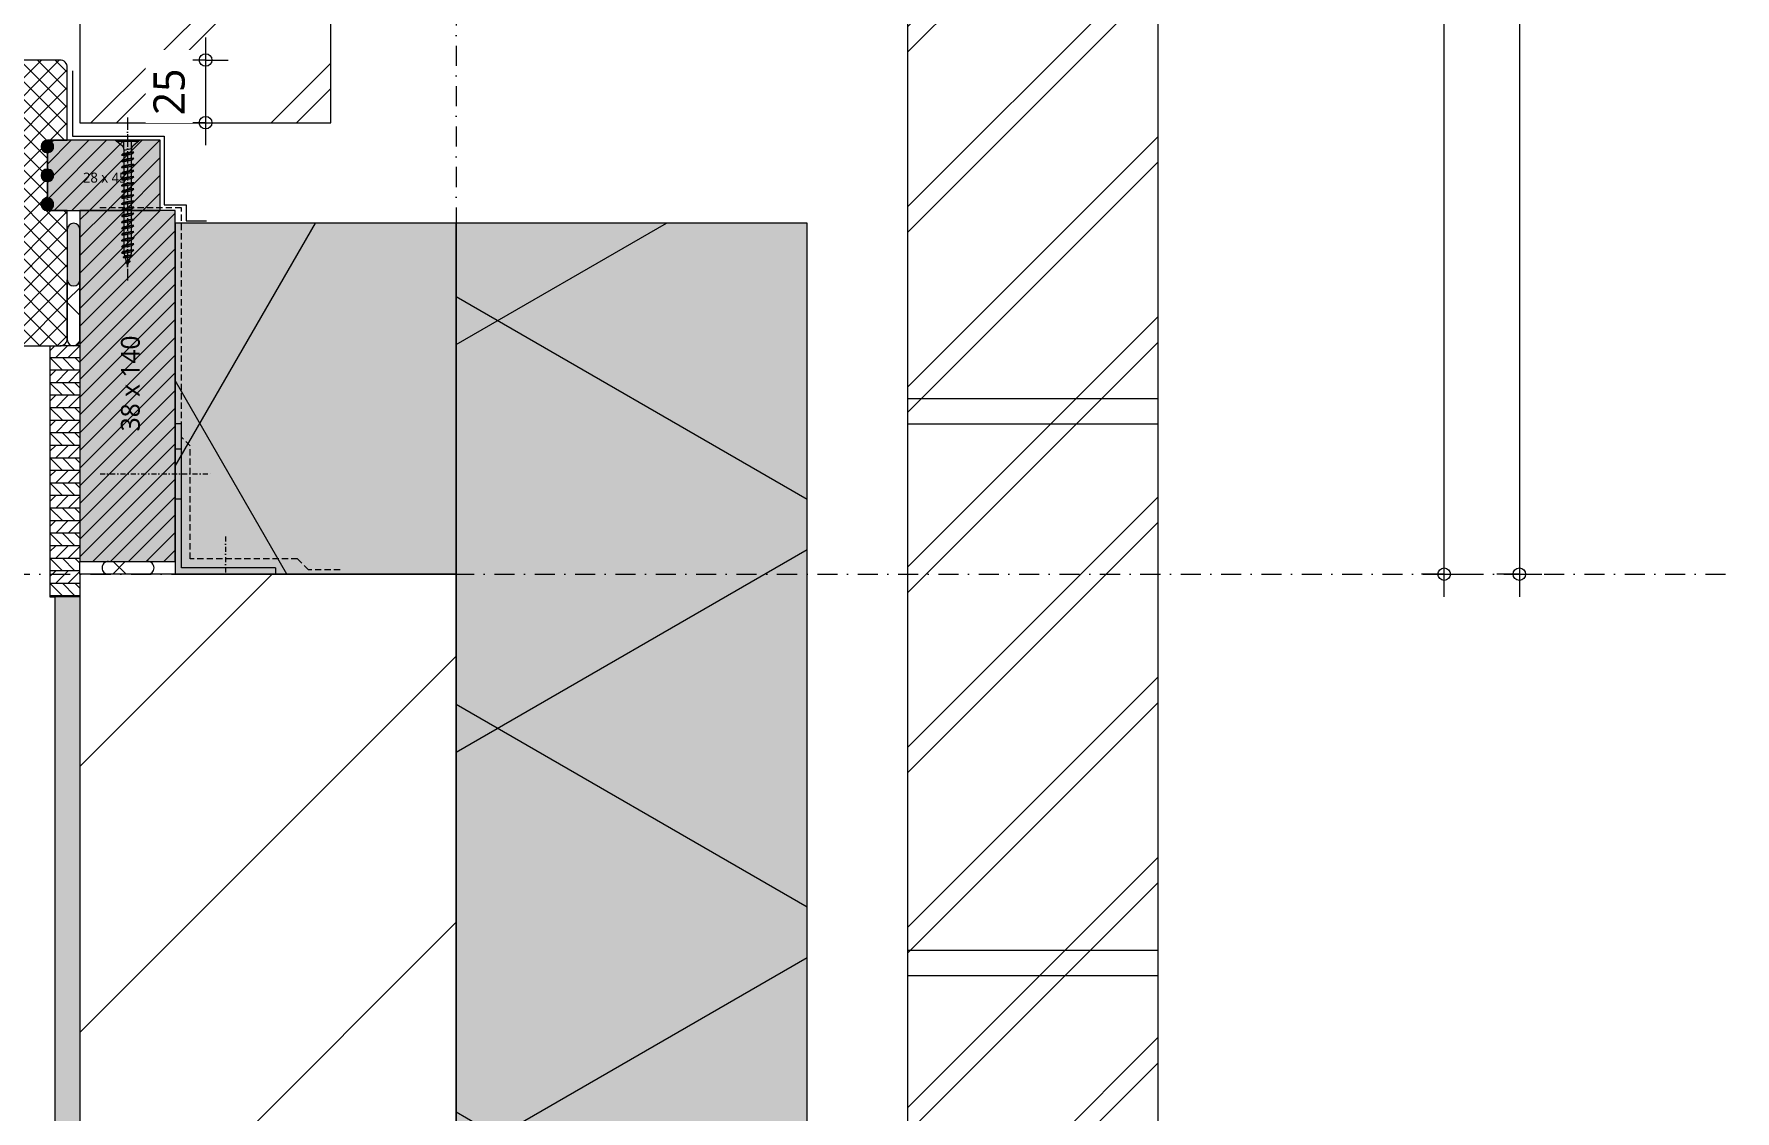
# Model space of a CAD drawing. Header units: millimetres. Extents: x -435 to 27166, y -19117 to 26500.
# Drawn here: x 2490 to 3169, y 9160 to 9589 of the extents above; entities that cross this region are included whole.
import ezdxf

# ---------------------------------------------------------------- set-up
doc = ezdxf.new("R2010")
doc.units = ezdxf.units.MM
for name, pattern in [('MV_hartlijn_staal', [6.6, 5, -0.8, 0, -0.8]), ('MV_hidden', [3.75, 2.5, -1.25]), ('MV_stramien', [16, 8, -4, 0, -4]), ('Streep-stip _ detail', [4, 2, -1, 0, -1])]:
    doc.linetypes.add(name, pattern=pattern)
for name, color, linetype, lineweight in [('A-ANNO-DIMS', 211, 'Continuous', 13), ('A-ANNO-DIMS-5', 211, 'Continuous', 13), ('A-ANNO-NOTE', 131, 'Continuous', 18), ('A-DETL', 90, 'Continuous', 13), ('A-DETL-GENF', 92, 'Continuous', 18), ('A-DETL-MEDM', 33, 'Continuous', 18)]:
    doc.layers.add(name, color=color, linetype=linetype, lineweight=lineweight)
doc.styles.add('Segoe UI', font='segoeui.ttf', dxfattribs={"height": 7.5})
doc.styles.add('Segoe UI_1', font='segoeui.ttf', dxfattribs={"height": 4})
doc.styles.add('Segoe UI_3', font='segoeui.ttf', dxfattribs={"height": 12.5})
doc.dimstyles.new('2_5_mm', dxfattribs={"dimscale": 304.8, "dimtxt": 13.092049, "dimasz": 0.016404, "dimexe": 0.029528, "dimexo": 0.0625, "dimgap": 0.014764, "dimtad": 1, "dimdec": 0, "dimzin": 0, "dimdsep": 46, "dimtxsty": 'Segoe UI_3', "dimblk1": 'DOTBLANK', "dimblk2": 'DOTBLANK', "dimsah": 1, "dimcen": 0.09, "dimdle": 0.029528, "dimazin": 0, "dimtfac": 1, "dimtdec": 4, "dimtix": 1, "dimtmove": 0, "dimatfit": 3, "dimfxl": 0.029528, "dimfxlon": 1, "dimtvp": 1, "dimtfill": 1, "dimtolj": 1, "dimtzin": 0, "dimarcsym": 2})
pattern_1 = [(60, (-857.8, 704), (-121.936, 70.4), []), (120, (-857.8, 704), (-121.936, -70.4), [])]
pattern_2 = [(45, (0, 0), (-10.606602, 10.606602), []), (135, (0, 0), (-10.606602, -10.606602), [])]

# ---------------------------------------------------------------- blocks, each defined once
blk = doc.blocks.new('42 isolatie - Type 1-3762235-Details Appartement')
at = {"layer": 'A-DETL-GENF'}
blk.add_hatch(color=256, dxfattribs=at).paths.add_polyline_path([(582.28, 5.8), (582.28, 140.8), (0.28, 140.8), (0.28, 0.8), (582.28, 0.8)])
at = {"layer": 'A-DETL-GENF', "lineweight": 13}
h = blk.add_hatch(dxfattribs=at)
h.set_pattern_fill('FP_8', color=256, style=0, pattern_type=2)
h.set_pattern_definition(pattern_1)
h.paths.add_polyline_path([(582.28, 5.8), (582.28, 140.8), (0.28, 140.8), (0.28, 0.8), (582.28, 0.8)])
at = {"layer": 'A-DETL-GENF'}
for p, q in [((582.28, 140.8), (0.28, 140.8)), ((0.28, 140.8), (0.28, 0.8)), ((582.28, 140.8), (0.28, 140.8)), ((0.28, 140.8), (0.28, 0.8)), ((582.28, 5.8), (582.28, 140.8)), ((0.28, 0.8), (140.28, 0.8)), ((140.28, 0.8), (582.28, 0.8)), ((582.28, 0.8), (582.28, 5.8)), ((582.28, 0.8), (582.28, 5.8))]:
    blk.add_line(p, q, dxfattribs=at)
blk = doc.blocks.new('42 isolatie - Type 1-V32-Details Appartement')
at = {"layer": 'A-DETL-GENF'}
blk.add_hatch(color=256, dxfattribs=at).paths.add_polyline_path([(112.28, 0.8), (112.28, 140.8), (0.28, 140.8), (0.28, 0.8)])
at = {"layer": 'A-DETL-GENF', "lineweight": 13}
h = blk.add_hatch(dxfattribs=at)
h.set_pattern_fill('FP_8', color=256, style=0, pattern_type=2)
h.set_pattern_definition(pattern_1)
h.paths.add_polyline_path([(112.28, 0.8), (112.28, 140.8), (0.28, 140.8), (0.28, 0.8)])
at = {"layer": 'A-DETL-GENF'}
for p, q in [((112.28, 140.8), (0.28, 140.8)), ((0.28, 140.8), (0.28, 5.8)), ((112.28, 140.8), (0.28, 140.8)), ((112.28, 0.8), (112.28, 140.8)), ((112.28, 0.8), (112.28, 140.8)), ((0.28, 5.8), (0.28, 0.8)), ((0.28, 5.8), (0.28, 0.8)), ((0.28, 0.8), (112.28, 0.8))]:
    blk.add_line(p, q, dxfattribs=at)
blk = doc.blocks.new('00 hout_rechthoekig_sls - SLS 38x140-V33-Details Appartement')
at = {"layer": 'A-DETL-GENF', "lineweight": 13}
blk.add_hatch(color=256, dxfattribs=at).paths.add_polyline_path([(0, 38), (0, 0), (140, 0), (140, 38), (49.34, 38)])
at = {"layer": 'A-DETL-MEDM', "lineweight": 13}
h = blk.add_hatch(dxfattribs=at)
h.set_pattern_fill('FP_50', color=256, style=0, pattern_type=2)
h.set_pattern_definition([(315, (-9378.569, 2546.657), (3.535534, 3.535534), [])])
h.paths.add_polyline_path([(0, 38), (0, 0), (140, 0), (140, 38), (49.34, 38)])
at = {"layer": 'A-DETL-MEDM'}
for p, q in [((112.4, 38), (0, 38)), ((0, 38), (0, 0)), ((112.4, 38), (0, 38)), ((132.4, 38), (112.4, 38)), ((132.4, 38), (112.4, 38)), ((140, 38), (132.4, 38)), ((140, 38), (132.4, 38)), ((140, 6), (140, 38)), ((140, 6), (140, 38)), ((140, 6), (140, 38)), ((0, 0), (140, 0)), ((140, 0), (140, 6)), ((140, 0), (140, 6)), ((140, 0), (140, 6))]:
    blk.add_line(p, q, dxfattribs=at)
blk = doc.blocks.new('00 hout_rechthoekig_sls - Vuren 28x45-V34-Details Appartement')
at = {"layer": 'A-DETL-GENF', "lineweight": 13}
blk.add_hatch(color=256, dxfattribs=at).paths.add_polyline_path([(7.97, 0), (45, 0), (45, 28), (0, 28), (0.65, 27.91), (1.25, 27.67), (1.77, 27.27), (2.17, 26.75), (2.41, 26.15), (2.5, 25.5), (2.41, 24.85), (2.17, 24.25), (1.77, 23.73), (1.25, 23.33), (0.65, 23.09), (0, 23), (0, 16.5), (0.65, 16.41), (1.25, 16.17), (1.77, 15.77), (2.17, 15.25), (2.41, 14.65), (2.5, 14), (2.39, 13.3), (2.17, 12.75), (1.77, 12.23), (1.25, 11.83), (0.65, 11.59), (0, 11.5), (0, 5), (0.65, 4.91), (1.25, 4.67), (1.77, 4.27), (2.17, 3.75), (2.41, 3.15), (2.5, 2.5), (2.41, 1.85), (2.17, 1.25), (1.77, 0.73), (1.25, 0.33), (0.65, 0.09), (0.44, 0), (1.25, 0)])
at = {"layer": 'A-DETL-MEDM', "lineweight": 13}
h = blk.add_hatch(dxfattribs=at)
h.set_pattern_fill('FP_51', color=256, style=0, pattern_type=2)
h.set_pattern_definition([(45, (-2495.657, -9518.569), (-3.535534, 3.535534), [])])
h.paths.add_polyline_path([(7.97, 0), (45, 0), (45, 28), (0, 28), (0.65, 27.91), (1.25, 27.67), (1.77, 27.27), (2.17, 26.75), (2.41, 26.15), (2.5, 25.5), (2.41, 24.85), (2.17, 24.25), (1.77, 23.73), (1.25, 23.33), (0.65, 23.09), (0, 23), (0, 16.5), (0.65, 16.41), (1.25, 16.17), (1.77, 15.77), (2.17, 15.25), (2.41, 14.65), (2.5, 14), (2.39, 13.3), (2.17, 12.75), (1.77, 12.23), (1.25, 11.83), (0.65, 11.59), (0, 11.5), (0, 5), (0.65, 4.91), (1.25, 4.67), (1.77, 4.27), (2.17, 3.75), (2.41, 3.15), (2.5, 2.5), (2.41, 1.85), (2.17, 1.25), (1.77, 0.73), (1.25, 0.33), (0.65, 0.09), (0.44, 0), (1.25, 0)])
at = {"layer": 'A-DETL-MEDM'}
for p, q in [((7.97, 28), (0, 28)), ((7.97, 28), (0, 28)), ((45, 28), (7.97, 28)), ((45, 28), (7.97, 28)), ((45, 0), (45, 28)), ((45, 0), (45, 28)), ((45, 0), (45, 28)), ((0, 23), (0, 16.5)), ((0, 11.5), (0, 5)), ((0, 0), (7.97, 0)), ((7.97, 0), (45, 0))]:
    blk.add_line(p, q, dxfattribs=at)
blk = doc.blocks.new('28 schroeven 2D - Verzonken schroef 5_0x50mm-3138919-Details Appartement')
at = {"layer": 'A-DETL-GENF', "linetype": 'MV_hartlijn_staal', "lineweight": 13}
blk.add_line((0, 9.1), (0, -55.9), dxfattribs=at)
at = {"layer": 'A-DETL-GENF', "lineweight": 5}
for p, q in [((-4.9, 0), (4.9, 0)), ((-2.04, -2.4), (-4.9, 0)), ((4.9, 0), (2.04, -2.4)), ((-4.54, -0.3), (4.54, -0.3)), ((2.5, -4.74), (-2.5, -5.9)), ((-2.5, -5.9), (-1.75, -5.26)), ((-1.5, -4), (1.53, -3.26)), ((-1.5, -3.55), (-1.5, -45)), ((1.5, -45), (1.5, -3.55)), ((1.75, -5.38), (2.5, -4.74)), ((2.5, -7.17), (-2.5, -8.34)), ((-2.5, -8.34), (-1.75, -7.7)), ((2.5, -9.61), (-2.5, -10.77)), ((-2.5, -10.77), (-1.75, -10.13)), ((2.5, -12.05), (-2.5, -13.21)), ((-2.5, -13.21), (-1.75, -12.57)), ((1.75, -7.81), (2.5, -7.17)), ((1.75, -10.25), (2.5, -9.61)), ((1.75, -12.69), (2.5, -12.05)), ((2.5, -14.48), (-2.5, -15.65)), ((-2.5, -15.65), (-1.75, -15.01)), ((2.5, -16.92), (-2.5, -18.09)), ((-2.5, -18.09), (-1.75, -17.45)), ((2.5, -19.36), (-2.5, -20.52)), ((-2.5, -20.52), (-1.75, -19.88)), ((1.75, -15.12), (2.5, -14.48)), ((1.75, -17.56), (2.5, -16.92)), ((1.75, -20), (2.5, -19.36)), ((2.5, -21.8), (-2.5, -22.96)), ((-2.5, -22.96), (-1.75, -22.32)), ((2.5, -24.23), (-2.5, -25.4)), ((-2.5, -25.4), (-1.75, -24.76)), ((2.5, -26.67), (-2.5, -27.83)), ((1.75, -22.44), (2.5, -21.8)), ((1.75, -24.87), (2.5, -24.23)), ((1.75, -27.31), (2.5, -26.67)), ((-2.5, -27.83), (-1.75, -27.19)), ((2.5, -29.11), (-2.5, -30.27)), ((-2.5, -30.27), (-1.75, -29.63)), ((2.5, -31.54), (-2.5, -32.71)), ((-2.5, -32.71), (-1.75, -32.07)), ((1.75, -29.75), (2.5, -29.11)), ((1.75, -32.18), (2.5, -31.54)), ((2.5, -33.98), (-2.5, -35.15)), ((-2.5, -35.15), (-1.75, -34.51)), ((2.5, -36.42), (-2.5, -37.58)), ((-2.5, -37.58), (-1.75, -36.94)), ((2.5, -38.86), (-2.5, -40.02)), ((-2.5, -40.02), (-1.75, -39.38)), ((1.75, -34.62), (2.5, -33.98)), ((1.75, -37.06), (2.5, -36.42)), ((1.75, -39.5), (2.5, -38.86)), ((2.5, -41.29), (-2.5, -42.46)), ((-2.5, -42.46), (-1.75, -41.82)), ((2.5, -43.73), (-2.5, -44.89)), ((-2.5, -44.89), (-1.75, -44.25)), ((1.76, -45.84), (-1.76, -46.66)), ((-1.76, -46.66), (-1.01, -46.02)), ((-1.5, -45), (0, -50)), ((0, -50), (1.5, -45)), ((1.01, -46.48), (1.76, -45.84)), ((1.75, -41.93), (2.5, -41.29)), ((1.75, -44.37), (2.5, -43.73)), ((-1.02, -48.71), (-0.27, -48.07)), ((1.02, -48.23), (-1.02, -48.71)), ((0.27, -48.87), (1.02, -48.23))]:
    blk.add_line(p, q, dxfattribs=at)
at = {"layer": 'A-DETL-GENF'}
for p, q in [((-1.5, -3.55), (-1.5, 0)), ((1.5, -3.55), (1.5, 0))]:
    blk.add_line(p, q, dxfattribs=at)
at = {"layer": 'A-DETL-GENF', "lineweight": 5}
for centre, start, end in [((-3, -3.55), 360, 50), ((3, -3.55), 130, 180)]:
    blk.add_arc(centre, 1.5, start, end, dxfattribs=at)
for points in [[(-2.5, -5.9), (-1.83, -6.19), (1.75, -5.38)], [(-1.75, -5.26), (2.23, -4.46), (2.5, -4.74)], [(-2.5, -8.34), (-1.83, -8.63), (1.75, -7.81)], [(-2.5, -10.77), (-1.83, -11.07), (1.75, -10.25)], [(-2.5, -13.21), (-1.83, -13.5), (1.75, -12.69)], [(-1.75, -7.7), (2.23, -6.9), (2.5, -7.17)], [(-1.75, -10.13), (2.23, -9.33), (2.5, -9.61)], [(-1.75, -12.57), (2.23, -11.77), (2.5, -12.05)], [(-2.5, -15.65), (-1.83, -15.94), (1.75, -15.12)], [(-2.5, -18.09), (-1.83, -18.38), (1.75, -17.56)], [(-2.5, -20.52), (-1.83, -20.82), (1.75, -20)], [(-1.75, -15.01), (2.23, -14.21), (2.5, -14.48)], [(-1.75, -17.45), (2.23, -16.64), (2.5, -16.92)], [(-1.75, -19.88), (2.23, -19.08), (2.5, -19.36)], [(-2.5, -22.96), (-1.83, -23.25), (1.75, -22.44)], [(-2.5, -25.4), (-1.83, -25.69), (1.75, -24.87)], [(-1.75, -22.32), (2.23, -21.52), (2.5, -21.8)], [(-1.75, -24.76), (2.23, -23.96), (2.5, -24.23)], [(-1.75, -27.19), (2.23, -26.39), (2.5, -26.67)], [(-2.5, -27.83), (-1.83, -28.13), (1.75, -27.31)], [(-2.5, -30.27), (-1.83, -30.56), (1.75, -29.75)], [(-2.5, -32.71), (-1.83, -33), (1.75, -32.18)], [(-1.75, -29.63), (2.23, -28.83), (2.5, -29.11)], [(-1.75, -32.07), (2.23, -31.27), (2.5, -31.54)], [(-1.75, -34.51), (2.23, -33.7), (2.5, -33.98)], [(-2.5, -35.15), (-1.83, -35.44), (1.75, -34.62)], [(-2.5, -37.58), (-1.83, -37.88), (1.75, -37.06)], [(-2.5, -40.02), (-1.83, -40.31), (1.75, -39.5)], [(-1.75, -36.94), (2.23, -36.14), (2.5, -36.42)], [(-1.75, -39.38), (2.23, -38.58), (2.5, -38.86)], [(-2.5, -42.46), (-1.83, -42.75), (1.75, -41.93)], [(-2.5, -44.89), (-1.83, -45.19), (1.75, -44.37)], [(-1.76, -46.66), (-1.34, -46.87), (1.01, -46.48)], [(-1.75, -41.82), (2.23, -41.02), (2.5, -41.29)], [(-1.75, -44.25), (2.23, -43.45), (2.5, -43.73)], [(-1.01, -46.02), (1.59, -45.65), (1.76, -45.84)], [(-1.02, -48.71), (-0.85, -48.85), (0.27, -48.87)], [(-0.27, -48.07), (0.96, -48.13), (1.02, -48.23)]]:
    blk.add_open_spline(points, degree=2, dxfattribs=at)
blk = doc.blocks.new('30_L-anker - 60x40-V35-Details Appartement')
at = {"layer": 'A-DETL-GENF'}
for p, q in [((2.5, 60), (0, 60)), ((0, 60), (0, 0)), ((2.5, 2.5), (2.5, 60)), ((0, 50), (2.5, 50)), ((0, 30), (2.5, 30)), ((40, 2.5), (2.5, 2.5)), ((40, 2.5), (40, 0))]:
    blk.add_line(p, q, dxfattribs=at)
at = {"layer": 'A-DETL-GENF', "linetype": 'Streep-stip _ detail', "lineweight": 13}
for p, q in [((-30, 40), (15, 40)), ((20, 15), (20, 0))]:
    blk.add_line(p, q, dxfattribs=at)
blk = doc.blocks.new('Repeating Detail - 00 g lijmbolletje s e-V14-Details Appartement')
at = {"layer": 'A-DETL-GENF'}
for points in [[(-25.5, 0), (-25.41, -0.65), (-25.17, -1.25), (-24.77, -1.77), (-24.25, -2.17), (-23.65, -2.41), (-23, -2.5), (-22.35, -2.41), (-21.75, -2.17), (-21.23, -1.77), (-20.83, -1.25), (-20.59, -0.65), (-20.5, 0), (-20.59, 0.65), (-20.83, 1.25), (-21.23, 1.77), (-21.75, 2.17), (-22.35, 2.41), (-23, 2.5), (-23.65, 2.41), (-24.25, 2.17), (-24.77, 1.77), (-25.17, 1.25), (-25.41, 0.65)], [(-14, 0), (-13.91, -0.65), (-13.67, -1.25), (-13.27, -1.77), (-12.75, -2.17), (-12.15, -2.41), (-11.5, -2.5), (-10.85, -2.41), (-10.25, -2.17), (-9.73, -1.77), (-9.33, -1.25), (-9.09, -0.65), (-9, 0), (-9.09, 0.65), (-9.33, 1.25), (-9.73, 1.77), (-10.25, 2.17), (-10.85, 2.41), (-11.5, 2.5), (-12.15, 2.41), (-12.75, 2.17), (-13.27, 1.77), (-13.67, 1.25), (-13.91, 0.65)], [(-2.5, 0), (-2.41, -0.65), (-2.17, -1.25), (-1.77, -1.77), (-1.25, -2.17), (-0.65, -2.41), (0, -2.5), (0.65, -2.41), (1.25, -2.17), (1.77, -1.77), (2.17, -1.25), (2.41, -0.65), (2.5, 0), (2.41, 0.65), (2.17, 1.25), (1.77, 1.77), (1.25, 2.17), (0.65, 2.41), (0, 2.5), (-0.65, 2.41), (-1.25, 2.17), (-1.77, 1.77), (-2.17, 1.25), (-2.41, 0.65)]]:
    blk.add_hatch(color=256, dxfattribs=at).paths.add_polyline_path(points)
for centre, start, end in [((-23, 0), 360, 180), ((-23, 0), 180, 360), ((-11.5, 0), 360, 180), ((-11.5, 0), 180, 360), ((0, 0), 360, 180), ((0, 0), 180, 360)]:
    blk.add_arc(centre, 2.5, start, end, dxfattribs=at)
blk = doc.blocks.new('DIMBLOCK175-Details Appartement')
at = {"layer": 'A-ANNO-DIMS-5'}
for p, q in [((2558.75, 9587.57), (2558.75, 9544.57)), ((2558.75, 9578.57), (2549.75, 9578.57)), ((2558.75, 9578.57), (2567.75, 9578.57)), ((2558.75, 9553.57), (2549.75, 9553.57)), ((2558.75, 9553.57), (2567.75, 9553.57))]:
    blk.add_line(p, q, dxfattribs=at)
for centre in [(2558.75, 9578.57), (2558.75, 9553.57)]:
    blk.add_circle(centre, 2.5, dxfattribs=at)
at = {"layer": 'A-ANNO-DIMS-5', "color": 0, "insert": (2537.94, 9556.55), "char_height": 12.5, "width": 22.8516, "attachment_point": 1, "rotation": 90, "line_spacing_factor": 1.142579, "style": 'Segoe UI_3', "bg_fill": 3, "box_fill_scale": 1.25, "bg_fill_color": 9, "bg_fill_true_color": 13158600, "bg_fill_transparency": 0}
blk.add_mtext('25', dxfattribs=at)
blk = doc.blocks.new('_DotBlank')
at = {"color": 0, "linetype": 'ByBlock', "lineweight": -2}
blk.add_line((-0.5, 0), (-1, 0), dxfattribs=at)
blk.add_circle((0, 0), 0.5, dxfattribs=at)
blk = doc.blocks.new('DIMBLOCK181-Details Appartement')
at = {"layer": 'A-ANNO-DIMS-5'}
for p, q in [((3082.68, 9992.57), (3082.68, 9364.57)), ((3082.68, 9983.57), (3073.68, 9983.57)), ((3082.68, 9983.57), (3091.68, 9983.57)), ((3082.68, 9373.57), (3073.68, 9373.57)), ((3082.68, 9373.57), (3091.68, 9373.57))]:
    blk.add_line(p, q, dxfattribs=at)
for centre in [(3082.68, 9983.57), (3082.68, 9373.57)]:
    blk.add_circle(centre, 2.5, dxfattribs=at)
at = {"layer": 'A-ANNO-DIMS-5', "color": 0, "insert": (3061.87, 9664.29), "char_height": 12.5, "width": 34.2774, "attachment_point": 1, "rotation": 90, "line_spacing_factor": 1.142579, "style": 'Segoe UI_3', "bg_fill": 3, "box_fill_scale": 1.25, "bg_fill_color": 9, "bg_fill_true_color": 13158600, "bg_fill_transparency": 0}
blk.add_mtext('610', dxfattribs=at)
blk = doc.blocks.new('DIMBLOCK182-Details Appartement')
at = {"layer": 'A-ANNO-DIMS-5'}
for p, q in [((3052.68, 9883.57), (3043.68, 9883.57)), ((3052.68, 9364.57), (3052.68, 9883.57)), ((3052.68, 9883.57), (3061.68, 9883.57)), ((3052.68, 9373.57), (3043.68, 9373.57)), ((3052.68, 9373.57), (3061.68, 9373.57))]:
    blk.add_line(p, q, dxfattribs=at)
for centre in [(3052.68, 9883.57), (3052.68, 9373.57)]:
    blk.add_circle(centre, 2.5, dxfattribs=at)
at = {"layer": 'A-ANNO-DIMS-5', "color": 0, "insert": (3031.87, 9614.29), "char_height": 12.5, "width": 34.2774, "attachment_point": 1, "rotation": 90, "line_spacing_factor": 1.142579, "style": 'Segoe UI_3', "bg_fill": 3, "box_fill_scale": 1.25, "bg_fill_color": 9, "bg_fill_true_color": 13158600, "bg_fill_transparency": 0}
blk.add_mtext('510', dxfattribs=at)

msp = doc.modelspace()

# ---------------------------------------------------------------- hatches: boundary and pattern name
at = {"layer": 'A-DETL-GENF', "lineweight": 13}
h = msp.add_hatch(dxfattribs=at)
h.set_pattern_fill('FP_10', color=57, style=0, pattern_type=2)
h.set_pattern_definition([(45, (0, 0), (-35.92102, 35.92102), []), (45, (10.16, 0), (-35.92102, 35.92102), [])])
h.paths.add_polyline_path([(2938.66, 8893.57), (2938.66, 9983.57), (2508.66, 9983.57), (2508.66, 9553.57), (2608.66, 9553.57), (2608.66, 9883.57), (2838.66, 9883.57), (2838.66, 8893.57), (2929.23, 8893.57)])
h = msp.add_hatch(dxfattribs=at)
h.set_pattern_fill('FP_20', color=250, style=0, pattern_type=2)
h.set_pattern_definition([(45, (0, 0), (-3.535534, 3.535534), []), (135, (0, 0), (-3.535534, -3.535534), [])])
h.paths.add_polyline_path([(2500.62, 9464.57), (2501.4, 9464.67), (2502.12, 9464.97), (2502.74, 9465.45), (2503.22, 9466.07), (2503.52, 9466.79), (2503.62, 9467.57), (2503.62, 9518.57), (2495.66, 9518.57), (2495.01, 9518.65), (2494.27, 9519.01), (2493.89, 9519.3), (2493.49, 9519.82), (2493.24, 9520.42), (2493.16, 9521.07), (2493.24, 9521.72), (2493.49, 9522.32), (2493.89, 9522.84), (2494.41, 9523.23), (2495.01, 9523.48), (2495.66, 9523.57), (2495.66, 9530.07), (2495.01, 9530.15), (2494.41, 9530.4), (2493.89, 9530.8), (2493.49, 9531.32), (2493.24, 9531.92), (2493.16, 9532.57), (2493.24, 9533.22), (2493.49, 9533.82), (2493.89, 9534.34), (2494.41, 9534.73), (2495.01, 9534.98), (2495.66, 9535.07), (2495.66, 9541.57), (2495.01, 9541.65), (2494.41, 9541.9), (2493.89, 9542.3), (2493.49, 9542.82), (2493.24, 9543.42), (2493.16, 9544.07), (2493.24, 9544.72), (2493.49, 9545.32), (2493.89, 9545.84), (2494.41, 9546.23), (2495.01, 9546.48), (2495.66, 9546.57), (2503.62, 9546.57), (2503.62, 9575.57), (2503.52, 9576.35), (2503.22, 9577.07), (2502.74, 9577.69), (2502.12, 9578.17), (2501.4, 9578.47), (2500.62, 9578.57), (2439.62, 9578.57), (2438.85, 9578.47), (2438.12, 9578.17), (2437.5, 9577.69), (2437.03, 9577.07), (2436.73, 9576.35), (2436.62, 9575.57), (2436.62, 9543.57), (2453.62, 9543.57), (2453.62, 9531.86), (2445.62, 9529.86), (2445.62, 9518.57), (2458, 9518.57), (2458, 9508.57), (2460, 9508.57), (2460, 9464.76), (2460.22, 9464.67), (2461, 9464.57)])
at = {"layer": 'A-DETL-GENF'}
msp.add_hatch(color=7, dxfattribs=at).paths.add_polyline_path([(2506.12, 9488.47), (2506.77, 9488.56), (2507.37, 9488.81), (2507.89, 9489.2), (2508.29, 9489.72), (2508.54, 9490.32), (2508.62, 9490.97), (2508.62, 9510.97), (2508.54, 9511.62), (2508.29, 9512.22), (2507.89, 9512.74), (2507.37, 9513.14), (2506.77, 9513.39), (2506.12, 9513.47), (2505.48, 9513.39), (2504.87, 9513.14), (2504.36, 9512.74), (2503.96, 9512.22), (2503.71, 9511.62), (2503.62, 9510.97), (2503.62, 9490.97), (2503.71, 9490.32), (2503.96, 9489.72), (2504.36, 9489.2), (2504.87, 9488.81), (2505.48, 9488.56)])
at = {"layer": 'A-DETL-GENF', "lineweight": 13}
h = msp.add_hatch(dxfattribs=at)
h.set_pattern_fill('FP_21', color=251, style=0, pattern_type=2)
h.set_pattern_definition(pattern_2)
h.paths.add_polyline_path([(2506.12, 9464.57), (2506.77, 9464.66), (2507.37, 9464.91), (2507.89, 9465.3), (2508.29, 9465.82), (2508.54, 9466.42), (2508.62, 9467.07), (2508.62, 9490.97), (2508.54, 9490.32), (2508.29, 9489.72), (2507.89, 9489.2), (2507.37, 9488.81), (2506.77, 9488.56), (2506.12, 9488.47), (2505.48, 9488.56), (2504.87, 9488.81), (2504.36, 9489.2), (2503.96, 9489.72), (2503.71, 9490.32), (2503.62, 9490.97), (2503.62, 9467.07), (2503.71, 9466.42), (2503.96, 9465.82), (2504.36, 9465.3), (2504.87, 9464.91), (2505.48, 9464.66)])
h = msp.add_hatch(dxfattribs=at)
h.set_pattern_fill('FP_11', color=254, style=0, pattern_type=2)
h.set_pattern_definition([(0, (0, 0), (0, 5), [50, 0]), (45, (0, 0), (5.0006592, 0), [7.071, -7.071]), (315, (0, 0), (5.0006592, 0), [7.071, -7.071])])
h.paths.add_polyline_path([(2498.66, 9364.57), (2508.66, 9364.57), (2508.66, 9464.57), (2496.66, 9464.57), (2496.66, 9364.57)])
h = msp.add_hatch(dxfattribs=at)
h.set_pattern_fill('FP_21', color=251, style=0, pattern_type=2)
h.set_pattern_definition(pattern_2)
h.paths.add_polyline_path([(2535.61, 9373.57), (2536.18, 9373.61), (2536.73, 9373.78), (2537.23, 9374.08), (2537.64, 9374.47), (2537.96, 9374.96), (2538.15, 9375.5), (2538.22, 9376.07), (2538.15, 9376.64), (2537.96, 9377.18), (2537.64, 9377.67), (2537.23, 9378.06), (2536.73, 9378.36), (2536.18, 9378.53), (2535.61, 9378.57), (2519.49, 9378.53), (2518.94, 9378.36), (2518.45, 9378.06), (2518.03, 9377.67), (2517.72, 9377.18), (2517.52, 9376.64), (2517.46, 9376.07), (2517.52, 9375.5), (2517.72, 9374.96), (2518.03, 9374.47), (2518.45, 9374.08), (2518.94, 9373.78), (2519.49, 9373.61), (2520.07, 9373.57)])
h = msp.add_hatch(dxfattribs=at)
h.set_pattern_fill('FP_9', color=57, style=0, pattern_type=2)
h.set_pattern_definition([(45, (0, 0), (-53.033, 53.033), [])])
h.paths.add_polyline_path([(2658.66, 8893.57), (2658.66, 9373.57), (2508.66, 9373.57), (2508.66, 8893.57)])
h = msp.add_hatch(dxfattribs=at)
h.set_pattern_fill('FP_17', color=254, style=0, pattern_type=2)
h.set_pattern_definition([(0, (0, 0), (20.32, 5.08), [1.676, -13.564, 1.676, -13.564, -81.28]), (0, (0, 0), (20.32, 5.08), [-30.48, 1.676, -28.804, 1.676, -13.564, -35.56]), (0, (0, 0), (20.32, 5.08), [-76.2, 1.676, -8.484, 1.676, -23.724]), (120, (7.62, 2.54), (-14.559409, 15.0576362), [1.676, -13.564, 1.676, -13.564, -81.28]), (120, (7.62, 2.54), (-14.559409, 15.0576362), [-30.48, 1.676, -28.804, 1.676, -13.564, -35.56]), (120, (7.62, 2.54), (-14.559409, 15.0576362), [-76.2, 1.676, -8.484, 1.676, -23.724]), (240, (10.16, 12.7), (-5.760591, -20.1376362), [1.676, -13.564, 1.676, -13.564, -81.28]), (240, (10.16, 12.7), (-5.760591, -20.1376362), [-30.48, 1.676, -28.804, 1.676, -13.564, -35.56]), (240, (10.16, 12.7), (-5.760591, -20.1376362), [-76.2, 1.676, -8.484, 1.676, -23.724])])
h.paths.add_polyline_path([(2498.66, 8883.57), (2649.66, 8883.57), (2649.66, 8893.57), (2508.66, 8893.57), (2508.66, 9364.57), (2498.66, 9364.57), (2498.66, 8893.57)])

# ---------------------------------------------------------------- linework, layer by layer
at = {"layer": 'A-DETL', "linetype": 'MV_stramien', "lineweight": 18}
for p, q in [((2658.66, 10212.13), (2658.66, 8730.07)), ((2271.42, 9373.57), (3168.66, 9373.57))]:
    msp.add_line(p, q, dxfattribs=at)
at = {"layer": 'A-DETL', "lineweight": 18}
for p, q in [((2508.66, 9983.57), (2508.66, 9553.57)), ((2938.66, 8893.57), (2938.66, 9983.57)), ((2608.66, 9553.57), (2608.66, 9883.57)), ((2838.66, 9883.57), (2838.66, 8893.57)), ((2505.66, 9574.21), (2505.66, 9548.21)), ((2508.66, 9553.57), (2608.66, 9553.57)), ((2505.66, 9548.21), (2542.18, 9548.21)), ((2542.18, 9548.21), (2542.18, 9520.83)), ((2542.18, 9520.83), (2551.04, 9520.83)), ((2551.04, 9520.83), (2551.04, 9514.49)), ((2503.62, 9510.97), (2503.62, 9490.97)), ((2508.62, 9490.97), (2508.62, 9510.97)), ((2551.04, 9514.49), (2559.11, 9514.49)), ((2503.62, 9490.97), (2503.62, 9467.07)), ((2508.62, 9467.07), (2508.62, 9490.97)), ((2838.66, 9443.57), (2938.66, 9443.57)), ((2838.66, 9433.57), (2938.66, 9433.57)), ((2508.66, 9373.57), (2508.66, 8893.57)), ((2658.66, 9373.57), (2508.66, 9373.57)), ((2658.66, 8893.57), (2658.66, 9373.57)), ((2496.66, 9364.57), (2498.66, 9364.57)), ((2508.66, 9364.57), (2498.66, 9364.57)), ((2498.66, 9364.57), (2498.66, 8883.57)), ((2838.66, 9223.57), (2938.66, 9223.57)), ((2838.66, 9213.57), (2938.66, 9213.57))]:
    msp.add_line(p, q, dxfattribs=at)
at = {"layer": 'A-DETL'}
for p, q in [((2500.62, 9578.57), (2439.62, 9578.57)), ((2503.62, 9546.57), (2503.62, 9575.57)), ((2495.66, 9546.57), (2503.62, 9546.57)), ((2495.66, 9535.07), (2495.66, 9541.57)), ((2495.66, 9523.57), (2495.66, 9530.07)), ((2503.62, 9518.57), (2495.66, 9518.57)), ((2503.62, 9510.97), (2503.62, 9518.57)), ((2503.62, 9467.57), (2503.62, 9490.97)), ((2461, 9464.57), (2500.62, 9464.57)), ((2496.66, 9464.57), (2496.66, 9364.57)), ((2508.66, 9464.57), (2500.62, 9464.57)), ((2508.66, 9373.57), (2508.66, 9378.57))]:
    msp.add_line(p, q, dxfattribs=at)
at = {"layer": 'A-DETL', "linetype": 'MV_hidden', "lineweight": 18}
for p, q in [((2549.09, 9519.66), (2516.28, 9519.66)), ((2549.09, 9428.23), (2549.09, 9519.66)), ((2552.63, 9424.69), (2549.09, 9428.23)), ((2552.63, 9379.69), (2552.63, 9424.69)), ((2595.44, 9379.69), (2552.63, 9379.69)), ((2599.85, 9375.28), (2595.44, 9379.69)), ((2612.4, 9375.28), (2599.85, 9375.28))]:
    msp.add_line(p, q, dxfattribs=at)
at = {"layer": 'A-DETL'}
for centre, radius, start, end in [((2500.62, 9575.57), 3, 0, 90), ((2500.62, 9467.57), 3, 270, 360), ((2519.96, 9376.07), 2.51, 87.69939, 179.9026), ((2519.96, 9376.07), 2.51, 180.0974, 272.44199), ((2535.72, 9376.07), 2.51, 0.0974, 92.30056), ((2535.72, 9376.07), 2.51, 267.55795, 359.9026)]:
    msp.add_arc(centre, radius, start, end, dxfattribs=at)
at = {"layer": 'A-DETL', "lineweight": 18}
for centre, start, end in [((2506.12, 9510.97), 0, 180), ((2506.12, 9490.97), 180, 0), ((2506.12, 9490.97), 180, 0), ((2506.12, 9467.07), 180, 0)]:
    msp.add_arc(centre, 2.5, start, end, dxfattribs=at)

# ---------------------------------------------------------------- block references
at = {"layer": 'A-DETL-GENF'}
for name, p in [('28 schroeven 2D - Verzonken schroef 5_0x50mm-3138919-Details Appartement', (2527.66, 9546.57)), ('42 isolatie - Type 1-V32-Details Appartement', (2546.38, 9372.77)), ('30_L-anker - 60x40-V35-Details Appartement', (2546.66, 9373.57))]:
    msp.add_blockref(name, p, dxfattribs=at)
for name, p, rotation in [('Repeating Detail - 00 g lijmbolletje s e-V14-Details Appartement', (2495.66, 9521.07), 270.0000000000002), ('42 isolatie - Type 1-3762235-Details Appartement', (2657.86, 9513.85), 269.9999559843502)]:
    msp.add_blockref(name, p, dxfattribs=dict(at, rotation=rotation))
at = {"layer": 'A-DETL-MEDM', "lineweight": 13}
msp.add_blockref('00 hout_rechthoekig_sls - Vuren 28x45-V34-Details Appartement', (2495.66, 9518.57), dxfattribs=at)
at = {"layer": 'A-DETL-MEDM', "lineweight": 13, "rotation": 90.00000000000625}
msp.add_blockref('00 hout_rechthoekig_sls - SLS 38x140-V33-Details Appartement', (2546.66, 9378.57), dxfattribs=at)

# ---------------------------------------------------------------- texts
at = {"layer": 'A-ANNO-NOTE', "lineweight": 13, "insert": (2509.85, 9533.68), "char_height": 4, "width": 23.6498, "attachment_point": 1, "style": 'Segoe UI_1'}
msp.add_mtext('28 x 45', dxfattribs=at)
at = {"layer": 'A-ANNO-NOTE', "lineweight": 13, "insert": (2525.01, 9430.51), "char_height": 7.5, "width": 47.2996, "attachment_point": 1, "rotation": 90, "style": 'Segoe UI'}
msp.add_mtext('38 x 140', dxfattribs=at)

# ---------------------------------------------------------------- next in the draw order: dimensions: what is measured, and where the dimension line sits
at = {"layer": 'A-ANNO-DIMS'}
for base, p1, p2, override, picture, middle in [((3082.68, 9373.57), (3073.68, 9983.57), (3091.68, 9373.57), {"dimpost": '<>', "dimfxl": 610.265516}, 'DIMBLOCK181-Details Appartement', (3071.68, 9678.57)), ((2558.75, 9553.57), (2549.75, 9578.57), (2567.75, 9553.57), {"dimpost": '<>', "dimfxl": 30.807589}, 'DIMBLOCK175-Details Appartement', (2547.78, 9566.07))]:
    dim = msp.add_linear_dim(base=base, p1=p1, p2=p2, angle=90, dimstyle='2_5_mm', override=override, dxfattribs=at)
    dim.commit()
    dim.dimension.update_dxf_attribs({"geometry": picture, "text_midpoint": middle})

# ---------------------------------------------------------------- next in the draw order: dimensions: what is measured, and where the dimension line sits
dim = msp.add_linear_dim(base=(3052.68, 9883.57), p1=(3043.68, 9373.57), p2=(3043.68, 9883.57), angle=90, dimstyle='2_5_mm', override={"dimpost": '<>', "dimfxl": 510}, dxfattribs=at)
dim.commit()
dim.dimension.update_dxf_attribs({"geometry": 'DIMBLOCK182-Details Appartement', "text_midpoint": (3041.68, 9628.57)})

doc.saveas('drawing.dxf')
